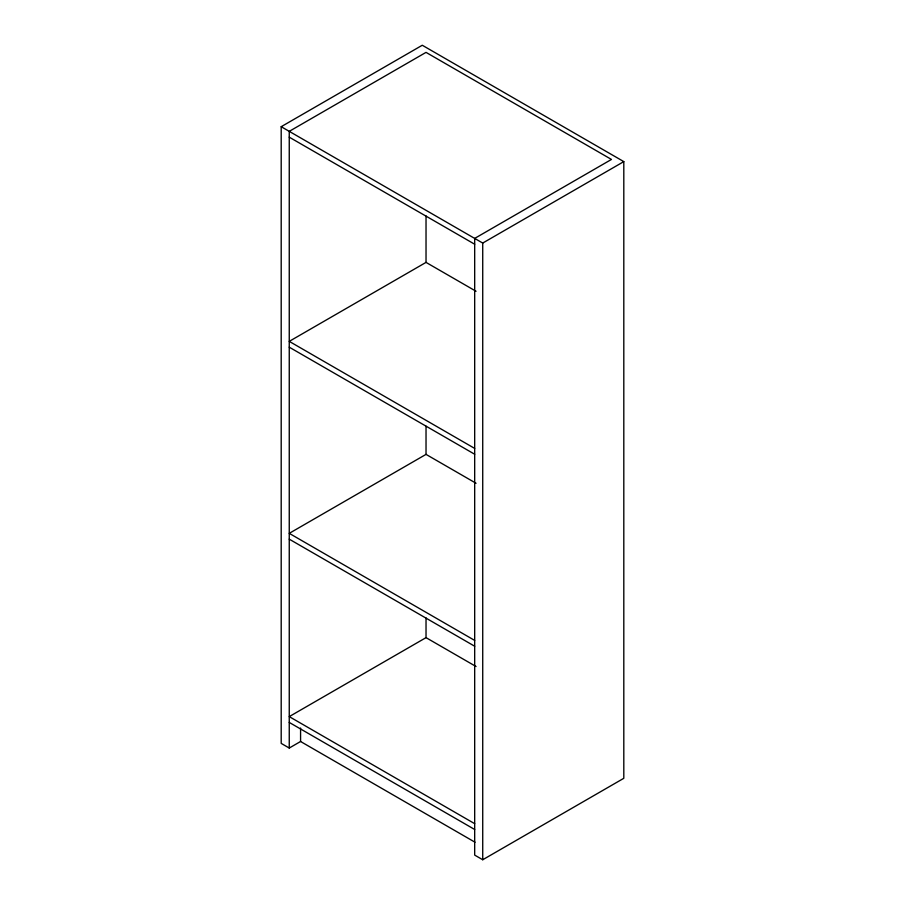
<?xml version="1.0" encoding="UTF-8"?>
<svg xmlns="http://www.w3.org/2000/svg" width="905" height="905" viewBox="0 0 905 905"><rect width="100%" height="100%" fill="white"/><g stroke="black" fill="none" stroke-linecap="round" stroke-linejoin="round"><path stroke-width="1.36" d="M281.195 126.7L422.273 45.25L623.805 161.61L623.805 778.3L482.727 859.75L474.684 855.101L474.684 238.411L611.463 159.438L426.029 52.377L289.249 131.349L289.249 748.039L281.195 743.39L281.195 126.7L482.727 243.06L623.805 161.61M476.053 291.263L426.029 262.393L289.249 341.366L474.684 448.416M476.053 483.259L426.029 454.378L289.249 533.35L474.684 640.412M476.053 666.521L426.029 637.64L289.249 716.613L474.684 823.674M289.249 748.039L300.573 741.5L475.023 842.227M289.249 137.164L474.684 244.226M289.249 347.181L474.684 454.242M289.249 539.165L474.684 646.227M289.249 722.428L474.684 829.489M482.727 243.06L482.727 859.75M426.029 215.922L426.029 262.393M426.029 426.176L426.029 454.378M426.029 617.923L426.029 637.64M300.573 728.027L300.573 741.5"/></g></svg>
